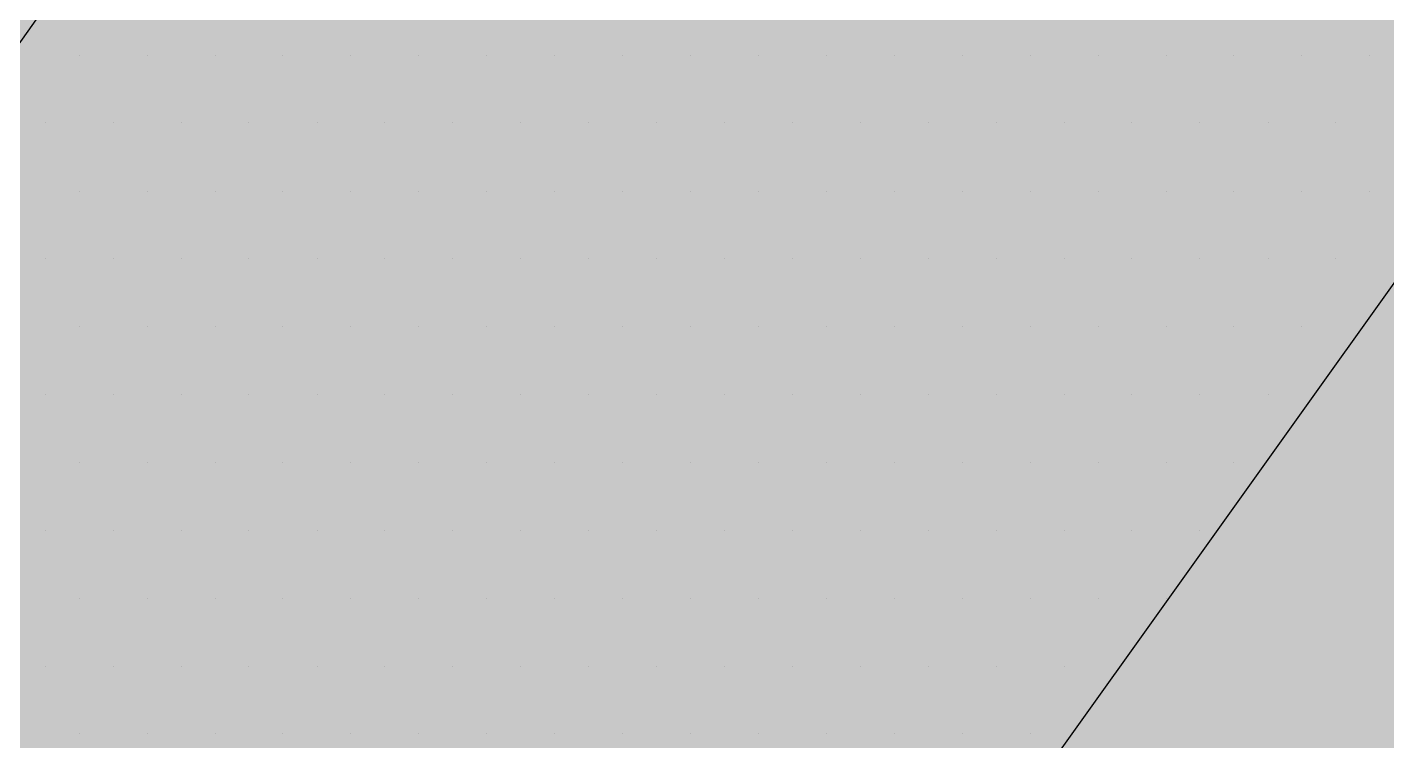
# Paper-space layout 'Layout1' of a CAD drawing. Extents: x -43 to 2298, y -18 to 768.
# Drawn here: x 735.973 to 737.074, y 390.24 to 390.819 of the extents above; entities that cross this region are included whole.
import ezdxf

# ---------------------------------------------------------------- set-up
doc = ezdxf.new("R2010")
doc.units = 0
doc.header["$LTSCALE"] = 2
doc.layers.add('CARTOUCHE', color=7, linetype='Continuous')
doc.layers.add('LOGO', color=7, linetype='Continuous')

# ---------------------------------------------------------------- blocks, each defined once
blk = doc.blocks.new('A$C715108E3')
at = {"layer": 'LOGO', "color": 131}
for p, q in [((-9.3778, 1.6215), (-9.3778, 1.6215)), ((-9.2863, 1.6215), (-9.2863, 1.6215)), ((-9.1945, 1.6215), (-9.1945, 1.6215)), ((-9.1027, 1.6215), (-9.1027, 1.6215)), ((-9.0112, 1.6215), (-9.0112, 1.6215)), ((-8.9194, 1.6215), (-8.9194, 1.6215)), ((-8.8275, 1.6215), (-8.8275, 1.6215)), ((-8.7361, 1.6215), (-8.7361, 1.6215)), ((-8.6442, 1.6215), (-8.6442, 1.6215)), ((-8.5522, 1.6215), (-8.5522, 1.6215)), ((-8.461, 1.6215), (-8.461, 1.6215)), ((-8.3689, 1.6215), (-8.3689, 1.6215)), ((-8.2769, 1.6215), (-8.2769, 1.6215)), ((-8.1851, 1.6215), (-8.1851, 1.6215)), ((-8.0936, 1.6215), (-8.0936, 1.6215)), ((-8.0018, 1.6215), (-8.0018, 1.6215)), ((-7.91, 1.6215), (-7.91, 1.6215)), ((-7.8189, 1.6215), (-7.8189, 1.6215)), ((-7.7267, 1.6215), (-7.7267, 1.6215)), ((-7.6348, 1.6215), (-7.6348, 1.6215)), ((-9.4239, 1.5302), (-9.4239, 1.5302)), ((-9.3321, 1.5302), (-9.3321, 1.5302)), ((-9.2402, 1.5302), (-9.2402, 1.5302)), ((-9.1488, 1.5302), (-9.1488, 1.5302)), ((-9.0567, 1.5302), (-9.0567, 1.5302)), ((-8.9651, 1.5302), (-8.9651, 1.5302)), ((-8.8735, 1.5302), (-8.8735, 1.5302)), ((-8.7818, 1.5302), (-8.7818, 1.5302)), ((-8.69, 1.5302), (-8.69, 1.5302)), ((-8.5985, 1.5302), (-8.5985, 1.5302)), ((-8.5067, 1.5302), (-8.5067, 1.5302)), ((-8.4147, 1.5302), (-8.4147, 1.5302)), ((-8.3226, 1.5302), (-8.3226, 1.5302)), ((-8.2316, 1.5302), (-8.2316, 1.5302)), ((-8.1394, 1.5302), (-8.1394, 1.5302)), ((-8.0475, 1.5302), (-8.0475, 1.5302)), ((-7.9564, 1.5302), (-7.9564, 1.5302)), ((-7.8644, 1.5302), (-7.8644, 1.5302)), ((-7.7724, 1.5302), (-7.7724, 1.5302)), ((-7.6809, 1.5302), (-7.6809, 1.5302)), ((-9.3778, 1.4378), (-9.3778, 1.4378)), ((-9.2863, 1.4378), (-9.2863, 1.4378)), ((-9.1945, 1.4378), (-9.1945, 1.4378)), ((-9.1027, 1.4378), (-9.1027, 1.4378)), ((-9.0112, 1.4378), (-9.0112, 1.4378)), ((-8.9194, 1.4378), (-8.9194, 1.4378)), ((-8.8275, 1.4378), (-8.8275, 1.4378)), ((-8.7361, 1.4378), (-8.7361, 1.4378)), ((-8.6442, 1.4378), (-8.6442, 1.4378)), ((-8.5522, 1.4378), (-8.5522, 1.4378)), ((-8.461, 1.4378), (-8.461, 1.4378)), ((-8.3689, 1.4378), (-8.3689, 1.4378)), ((-8.2769, 1.4378), (-8.2769, 1.4378)), ((-8.1851, 1.4378), (-8.1851, 1.4378)), ((-8.0936, 1.4378), (-8.0936, 1.4378)), ((-8.0018, 1.4378), (-8.0018, 1.4378)), ((-7.91, 1.4378), (-7.91, 1.4378)), ((-7.8189, 1.4378), (-7.8189, 1.4378)), ((-7.7267, 1.4378), (-7.7267, 1.4378)), ((-7.6348, 1.4378), (-7.6348, 1.4378)), ((-9.4239, 1.3466), (-9.4239, 1.3466)), ((-9.3321, 1.3466), (-9.3321, 1.3466)), ((-9.2402, 1.3466), (-9.2402, 1.3466)), ((-9.1488, 1.3466), (-9.1488, 1.3466)), ((-9.0567, 1.3466), (-9.0567, 1.3466)), ((-8.9651, 1.3466), (-8.9651, 1.3466)), ((-8.8735, 1.3466), (-8.8735, 1.3466)), ((-8.7818, 1.3466), (-8.7818, 1.3466)), ((-8.69, 1.3466), (-8.69, 1.3466)), ((-8.5985, 1.3466), (-8.5985, 1.3466)), ((-8.5067, 1.3466), (-8.5067, 1.3466)), ((-8.4147, 1.3466), (-8.4147, 1.3466)), ((-8.3226, 1.3466), (-8.3226, 1.3466)), ((-8.2316, 1.3466), (-8.2316, 1.3466)), ((-8.1394, 1.3466), (-8.1394, 1.3466)), ((-8.0475, 1.3466), (-8.0475, 1.3466)), ((-7.9564, 1.3466), (-7.9564, 1.3466)), ((-7.8644, 1.3466), (-7.8644, 1.3466)), ((-7.7724, 1.3466), (-7.7724, 1.3466)), ((-7.6809, 1.3466), (-7.6809, 1.3466)), ((-9.3778, 1.2549), (-9.3778, 1.2549)), ((-9.2863, 1.2549), (-9.2863, 1.2549)), ((-9.1945, 1.2549), (-9.1945, 1.2549)), ((-9.1027, 1.2549), (-9.1027, 1.2549)), ((-9.0112, 1.2549), (-9.0112, 1.2549)), ((-8.9194, 1.2549), (-8.9194, 1.2549)), ((-8.8275, 1.2549), (-8.8275, 1.2549)), ((-8.7361, 1.2549), (-8.7361, 1.2549)), ((-8.6442, 1.2549), (-8.6442, 1.2549)), ((-8.5522, 1.2549), (-8.5522, 1.2549)), ((-8.461, 1.2549), (-8.461, 1.2549)), ((-8.3689, 1.2549), (-8.3689, 1.2549)), ((-8.2769, 1.2549), (-8.2769, 1.2549)), ((-8.1851, 1.2549), (-8.1851, 1.2549)), ((-8.0936, 1.2549), (-8.0936, 1.2549)), ((-8.0018, 1.2549), (-8.0018, 1.2549)), ((-7.91, 1.2549), (-7.91, 1.2549)), ((-7.8189, 1.2549), (-7.8189, 1.2549)), ((-7.7267, 1.2549), (-7.7267, 1.2549)), ((-9.4239, 1.1627), (-9.4239, 1.1627)), ((-9.3321, 1.1627), (-9.3321, 1.1627)), ((-9.2402, 1.1627), (-9.2402, 1.1627)), ((-9.1488, 1.1627), (-9.1488, 1.1627)), ((-9.0567, 1.1627), (-9.0567, 1.1627)), ((-8.9651, 1.1627), (-8.9651, 1.1627)), ((-8.8735, 1.1627), (-8.8735, 1.1627)), ((-8.7818, 1.1627), (-8.7818, 1.1627)), ((-8.69, 1.1627), (-8.69, 1.1627)), ((-8.5985, 1.1627), (-8.5985, 1.1627)), ((-8.5067, 1.1627), (-8.5067, 1.1627)), ((-8.4147, 1.1627), (-8.4147, 1.1627)), ((-8.3226, 1.1627), (-8.3226, 1.1627)), ((-8.2316, 1.1627), (-8.2316, 1.1627)), ((-8.1394, 1.1627), (-8.1394, 1.1627)), ((-8.0475, 1.1627), (-8.0475, 1.1627)), ((-7.9564, 1.1627), (-7.9564, 1.1627)), ((-7.8644, 1.1627), (-7.8644, 1.1627)), ((-7.7724, 1.1627), (-7.7724, 1.1627)), ((-9.3778, 1.0713), (-9.3778, 1.0713)), ((-9.2863, 1.0713), (-9.2863, 1.0713)), ((-9.1945, 1.0713), (-9.1945, 1.0713)), ((-9.1027, 1.0713), (-9.1027, 1.0713)), ((-9.0112, 1.0713), (-9.0112, 1.0713)), ((-8.9194, 1.0713), (-8.9194, 1.0713)), ((-8.8275, 1.0713), (-8.8275, 1.0713)), ((-8.7361, 1.0713), (-8.7361, 1.0713)), ((-8.6442, 1.0713), (-8.6442, 1.0713)), ((-8.5522, 1.0713), (-8.5522, 1.0713)), ((-8.461, 1.0713), (-8.461, 1.0713)), ((-8.3689, 1.0713), (-8.3689, 1.0713)), ((-8.2769, 1.0713), (-8.2769, 1.0713)), ((-8.1851, 1.0713), (-8.1851, 1.0713)), ((-8.0936, 1.0713), (-8.0936, 1.0713)), ((-8.0018, 1.0713), (-8.0018, 1.0713)), ((-7.91, 1.0713), (-7.91, 1.0713)), ((-7.8189, 1.0713), (-7.8189, 1.0713)), ((-9.4239, 0.9798), (-9.4239, 0.9798)), ((-9.3321, 0.9798), (-9.3321, 0.9798)), ((-9.2402, 0.9798), (-9.2402, 0.9798)), ((-9.1488, 0.9798), (-9.1488, 0.9798)), ((-9.0567, 0.9798), (-9.0567, 0.9798)), ((-8.9651, 0.9798), (-8.9651, 0.9798)), ((-8.8735, 0.9798), (-8.8735, 0.9798)), ((-8.7818, 0.9798), (-8.7818, 0.9798)), ((-8.69, 0.9798), (-8.69, 0.9798)), ((-8.5985, 0.9798), (-8.5985, 0.9798)), ((-8.5067, 0.9798), (-8.5067, 0.9798)), ((-8.4147, 0.9798), (-8.4147, 0.9798)), ((-8.3226, 0.9798), (-8.3226, 0.9798)), ((-8.2316, 0.9798), (-8.2316, 0.9798)), ((-8.1394, 0.9798), (-8.1394, 0.9798)), ((-8.0475, 0.9798), (-8.0475, 0.9798)), ((-7.9564, 0.9798), (-7.9564, 0.9798)), ((-7.8644, 0.9798), (-7.8644, 0.9798)), ((-9.3778, 0.8872), (-9.3778, 0.8872)), ((-9.2863, 0.8872), (-9.2863, 0.8872)), ((-9.1945, 0.8872), (-9.1945, 0.8872)), ((-9.1027, 0.8872), (-9.1027, 0.8872)), ((-9.0112, 0.8872), (-9.0112, 0.8872)), ((-8.9194, 0.8872), (-8.9194, 0.8872)), ((-8.8275, 0.8872), (-8.8275, 0.8872)), ((-8.7361, 0.8872), (-8.7361, 0.8872)), ((-8.6442, 0.8872), (-8.6442, 0.8872)), ((-8.5522, 0.8872), (-8.5522, 0.8872)), ((-8.461, 0.8872), (-8.461, 0.8872)), ((-8.3689, 0.8872), (-8.3689, 0.8872)), ((-8.2769, 0.8872), (-8.2769, 0.8872)), ((-8.1851, 0.8872), (-8.1851, 0.8872)), ((-8.0936, 0.8872), (-8.0936, 0.8872)), ((-8.0018, 0.8872), (-8.0018, 0.8872)), ((-7.91, 0.8872), (-7.91, 0.8872)), ((-9.4239, 0.7961), (-9.4239, 0.7961)), ((-9.3321, 0.7961), (-9.3321, 0.7961)), ((-9.2402, 0.7961), (-9.2402, 0.7961)), ((-9.1488, 0.7961), (-9.1488, 0.7961)), ((-9.0567, 0.7961), (-9.0567, 0.7961)), ((-8.9651, 0.7961), (-8.9651, 0.7961)), ((-8.8735, 0.7961), (-8.8735, 0.7961)), ((-8.7818, 0.7961), (-8.7818, 0.7961)), ((-8.69, 0.7961), (-8.69, 0.7961)), ((-8.5985, 0.7961), (-8.5985, 0.7961)), ((-8.5067, 0.7961), (-8.5067, 0.7961)), ((-8.4147, 0.7961), (-8.4147, 0.7961)), ((-8.3226, 0.7961), (-8.3226, 0.7961)), ((-8.2316, 0.7961), (-8.2316, 0.7961)), ((-8.1394, 0.7961), (-8.1394, 0.7961)), ((-8.0475, 0.7961), (-8.0475, 0.7961)), ((-9.3778, 0.7047), (-9.3778, 0.7047)), ((-9.2863, 0.7047), (-9.2863, 0.7047)), ((-9.1945, 0.7047), (-9.1945, 0.7047)), ((-9.1027, 0.7047), (-9.1027, 0.7047)), ((-9.0112, 0.7047), (-9.0112, 0.7047)), ((-8.9194, 0.7047), (-8.9194, 0.7047)), ((-8.8275, 0.7047), (-8.8275, 0.7047)), ((-8.7361, 0.7047), (-8.7361, 0.7047)), ((-8.6442, 0.7047), (-8.6442, 0.7047)), ((-8.5522, 0.7047), (-8.5522, 0.7047)), ((-8.461, 0.7047), (-8.461, 0.7047)), ((-8.3689, 0.7047), (-8.3689, 0.7047)), ((-8.2769, 0.7047), (-8.2769, 0.7047)), ((-8.1851, 0.7047), (-8.1851, 0.7047)), ((-8.0936, 0.7047), (-8.0936, 0.7047))]:
    blk.add_line(p, q, dxfattribs=at)
blk.add_lwpolyline([(-17.4242, -1.4573), (-18.4152, -2.5691), (-18.6566, -2.9311), (-18.705, -3.0278), (-11.9873, -3.7284), (-11.0696, -3.3901), (-10.6346, -2.9311), (-6.8859, 2.3168), (-8.5773, 2.3168), (-9.0123, 2.2688), (-11.5252, -1.2823), (-12.7091, 1.3505), (-13.4102, 1.1331), (-14.1349, 0.795), (-14.1589, 0.6743), (-12.951, -2.0066)], close=True, dxfattribs=at)
blk = doc.blocks.new('A$C581E6685')
at = {"layer": 'CARTOUCHE'}
blk.add_blockref('A$C715108E3', (-31.6739, 36.3189), dxfattribs=at)
blk = doc.blocks.new('miniLogo')
at = {"layer": 'CARTOUCHE', "true_color": 0xffffff}
h = blk.add_hatch(color=7, dxfattribs=at)
h.dxf.hatch_style = 1
edge = h.paths.add_edge_path()
edge.add_spline(control_points=[(960.7415, 27.4251), (960.7415, 16.5339), (960.7415, 5.6427), (960.7415, 1.8027), (964.5815, 1.8027), (1010.1208, 1.8027), (1055.66, 1.8027), (1059.5, 1.8027), (1059.5, 5.6427), (1059.5, 16.5339), (1059.5, 27.4251), (1059.5, 31.2651), (1055.66, 31.2651), (1010.1208, 31.2651), (964.5815, 31.2651), (960.7415, 31.2651), (960.7415, 27.4251)], knot_values=[0, 0, 0, 1, 1, 2.570796, 2.570796, 3.570796, 3.570796, 5.141593, 5.141593, 6.141593, 6.141593, 7.712389, 7.712389, 8.712389, 8.712389, 10.283185, 10.283185, 10.283185], weights=[1, 1, 1, 0.707107, 1, 1, 1, 0.707107, 1, 1, 1, 0.707107, 1, 1, 1, 0.707107, 1], degree=2, periodic=0)
at = {"layer": 'CARTOUCHE'}
blk.add_rational_spline([(960.7415, 27.4251), (960.7415, 16.5339), (960.7415, 5.6427), (960.7415, 1.8027), (964.5815, 1.8027), (1010.1208, 1.8027), (1055.66, 1.8027), (1059.5, 1.8027), (1059.5, 5.6427), (1059.5, 16.5339), (1059.5, 27.4251), (1059.5, 31.2651), (1055.66, 31.2651), (1010.1208, 31.2651), (964.5815, 31.2651), (960.7415, 31.2651), (960.7415, 27.4251)], [1, 1, 1, 0.707106781187, 1, 1, 1, 0.707106781187, 1, 1, 1, 0.707106781187, 1, 1, 1, 0.707106781187, 1], degree=2, knots=[0, 0, 0, 1, 1, 2.570796, 2.570796, 3.570796, 3.570796, 5.141593, 5.141593, 6.141593, 6.141593, 7.712389, 7.712389, 8.712389, 8.712389, 10.283185, 10.283185, 10.283185], dxfattribs=at)
at = {"layer": 'CARTOUCHE', "xscale": 0.6, "yscale": 0.6, "zscale": 0.6}
blk.add_blockref('A$C581E6685', (998.0122, 3.1833), dxfattribs=at)

psp = doc.layouts.get("Layout1")

# ---------------------------------------------------------------- block references
at = {"layer": 'CARTOUCHE'}
psp.add_blockref('miniLogo', (-237.3663, 364.8484), dxfattribs=at)

doc.saveas('drawing.dxf')
